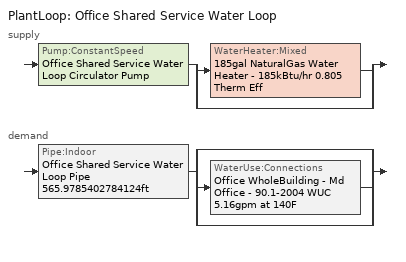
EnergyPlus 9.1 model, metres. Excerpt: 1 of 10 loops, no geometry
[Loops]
PlantLoop 'Office Shared Service Water Loop'
 supply: Pump:ConstantSpeed 'Office Shared Service Water Loop Circulator Pump' > split
  | WaterHeater:Mixed '185gal NaturalGas Water Heater - 185kBtu/hr 0.805 Therm Eff'
  | bypass
 demand: Pipe:Indoor 'Office Shared Service Water Loop Pipe 565.9785402784124ft' > split
  | bypass
  | WaterUse:Connections 'Office WholeBuilding - Md Office - 90.1-2004 WUC 5.16gpm at 140F'
  | bypass
[Material] Roughness=Smooth; Thermal Absorptance=0.9; Solar Absorptance=0.7; Visible Absorptance=0.7
Name | Thickness {m} | Conductivity {W/m-K} | Density {kg/m3} | Specific Heat {J/kg-K}
Copper pipe 0.75in type L | 0.001143 | 386 | 8906.27 | 385.1856
Fiberglass batt 0.5in | 0.0127 | 0.0663448 | 11.2129 | 837.36
[Construction]
Copper pipe 0.75in type L with 0.5in fiberglass batt: Fiberglass batt 0.5in, Copper pipe 0.75in type L
[SetpointManager:Scheduled]
Service hot water setpoint manager: Control Variable=Temperature; Schedule=Service Water Loop Temp - 140F; Setpoint Node or NodeList=Office Shared Service Water Loop Supply Outlet Node
[PlantLoop]
Office Shared Service Water Loop: Fluid Type=Water; Plant Equipment Operation Scheme=Office Shared Service Water Loop Operation Schemes; Maximum Loop Temperature {C}=60; Minimum Loop Temperature {C}=10; Maximum Loop Flow Rate {m3/s}=Autosize; Minimum Loop Flow Rate {m3/s}=0; Plant Loop Volume {m3}=Autocalculate; Load Distribution Scheme=Optimal; Plant Loop Demand Calculation Scheme=SingleSetpoint
[Sizing:Plant]
Office Shared Service Water Loop: Loop Type=Heating; Design Loop Exit Temperature {C}=60; Loop Design Temperature Difference {deltaC}=5; Sizing Option=NonCoincident; Zone Timesteps in Averaging Window=1; Coincident Sizing Factor Mode=None
[Pump:ConstantSpeed]
Office Shared Service Water Loop Circulator Pump: Design Flow Rate {m3/s}=Autosize; Design Pump Head {Pa}=29890.7; Design Power Consumption {W}=Autosize; Motor Efficiency=0.825; Fraction of Motor Inefficiencies to Fluid Stream=0; Pump Control Type=Intermittent; Design Power Sizing Method=PowerPerFlowPerPressure; Design Electric Power per Unit Flow Rate {W/(m3/s)}=348701.1; Design Shaft Power per Unit Flow Rate per Unit Head=1.28205
[PlantEquipmentOperationSchemes]
Office Shared Service Water Loop Operation Schemes: Control Scheme Object Type 1=PlantEquipmentOperation:HeatingLoad; Control Scheme Name 1=Office Shared Service Water Loop Heating Operation Scheme; Control Scheme Schedule Name 1=Always On Discrete
[PlantEquipmentList]
Office Shared Service Water Loop Heating Equipment List: WaterHeater:Mixed, 185gal NaturalGas Water Heater - 185kBtu/hr 0.805 Therm Eff
[PlantEquipmentOperation:HeatingLoad]
Office Shared Service Water Loop Heating Operation Scheme: Load Range Lower Limit 1 {W}=0; Load Range Upper Limit 1 {W}=1000000000; Range Equipment List Name 1=Office Shared Service Water Loop Heating Equipment List
[WaterHeater:Mixed]
185gal NaturalGas Water Heater - 185kBtu/hr 0.805 Therm Eff: Tank Volume {m3}=0.701744; Setpoint Temperature Schedule=Service Water Loop Temp - 140F; Deadband Temperature Difference {deltaC}=2; Maximum Temperature Limit {C}=60; Heater Control Type=Cycle; Heater Maximum Capacity {W}=54329.9; Heater Ignition Minimum Flow Rate {m3/s}=0; Heater Ignition Delay {s}=0; Heater Fuel Type=NaturalGas; Heater Thermal Efficiency=0.805393; Off Cycle Parasitic Fuel Consumption Rate {W}=0; Off Cycle Parasitic Fuel Type=NaturalGas; Off Cycle Parasitic Heat Fraction to Tank=0; On Cycle Parasitic Fuel Consumption Rate {W}=0; On Cycle Parasitic Fuel Type=NaturalGas; On Cycle Parasitic Heat Fraction to Tank=0; Ambient Temperature Indicator=Schedule; Ambient Temperature Schedule=Water Heater Ambient Temp Schedule - 71.6f; Off Cycle Loss Coefficient to Ambient Temperature {W/K}=9.41778; Off Cycle Loss Fraction to Zone=1; On Cycle Loss Coefficient to Ambient Temperature {W/K}=9.41778; On Cycle Loss Fraction to Zone=1; Use Side Effectiveness=1; Source Side Effectiveness=1; Use Side Design Flow Rate {m3/s}=Autosize; Source Side Design Flow Rate {m3/s}=Autosize; Indirect Water Heating Recovery Time {hr}=1.5; Source Side Flow Control Mode=IndirectHeatPrimarySetpoint
[Pipe:Indoor]
Office Shared Service Water Loop Pipe 565.9785402784124ft: Construction=Copper pipe 0.75in type L with 0.5in fiberglass batt; Environment Type=Schedule; Ambient Temperature Schedule=Office Shared Service Water Loop Piping Air Temp - 70F; Ambient Air Velocity Schedule=Office Shared Service Water Loop Piping Air Velocity - 0.67mph; Pipe Inside Diameter {m}=0.019939; Pipe Length {m}=172.51
[WaterUse:Connections]
Office WholeBuilding - Md Office - 90.1-2004 WUC 5.16gpm at 140F: Water Use Equipment Name 1=Office WholeBuilding - Md Office - 90.1-2004 Service Water Use 5.16gpm at 140F
[WaterUse:Equipment]
Office WholeBuilding - Md Office - 90.1-2004 Service Water Use 5.16gpm at 140F: Peak Flow Rate {m3/s}=0.000325696; Flow Rate Fraction Schedule=OfficeMedium BLDG_SWH_SCH; Target Temperature Schedule=Mixed Water At Faucet Temp - 140F; Sensible Fraction Schedule=Fraction Sensible - 0.2; Latent Fraction Schedule=Fraction Latent - 0.05
[Schedule:Day:Interval]
Fraction Latent - 0.05 Default: No, 24:00, 0.05
Fraction Sensible - 0.2 Default: No, 24:00, 0.2
Mixed Water At Faucet Temp - 140F Default; Service Water Loop Temp - 140F Default: No, 24:00, 60
Office Shared Service Water Loop Piping Air Temp - 70F Default: No, 24:00, 21.1111
Office Shared Service Water Loop Piping Air Velocity - 0.67mph Default: No, 24:00, 0.3
OfficeMedium BLDG_SWH_SCH Default: No, 06:00, 0, 11:00, 0.04, 13:00, 0.06, 14:00, 0.09, 15:00, 0.06, 18:00, 0.04, 24:00, 0
OfficeMedium BLDG_SWH_SCH SmrDsn|Wkdy Day; OfficeMedium BLDG_SWH_SCH Summer Design Day: No, 06:00, 0, 07:00, 0.07, 08:00, 0.19, 09:00, 0.35, 10:00, 0.38, 11:00, 0.39, 12:00, 0.47, 13:00, 0.57, 14:00, 0.54, 15:00, 0.34, 16:00, 0.33, 17:00, 0.44, 18:00, 0.26, 19:00, 0.21, 20:00, 0.15, 21:00, 0.17, 22:00, 0.08, 24:00, 0.05
OfficeMedium BLDG_SWH_SCH Winter Design Day; OfficeMedium BLDG_SWH_SCH WntrDsn|Sat Day: No, 06:00, 0, 07:00, 0.07, 08:00, 0.11, 09:00, 0.15, 10:00, 0.21, 11:00, 0.19, 12:00, 0.23, 13:00, 0.2, 14:00, 0.19, 15:00, 0.15, 16:00, 0.13, 17:00, 0.14, 19:00, 0.07, 24:00, 0
Water Heater Ambient Temp Schedule - 71.6f Default: No, 24:00, 22
[Schedule:Week:Daily]
Fraction Latent - 0.05 Week Rule - Jan1-Dec31: Fraction Latent - 0.05 Default, Fraction Latent - 0.05 Default, Fraction Latent - 0.05 Default, Fraction Latent - 0.05 Default, Fraction Latent - 0.05 Default, Fraction Latent - 0.05 Default, Fraction Latent - 0.05 Default, Fraction Latent - 0.05 Default, Fraction Latent - 0.05 Default, Fraction Latent - 0.05 Default, Fraction Latent - 0.05 Default, Fraction Latent - 0.05 Default
Fraction Sensible - 0.2 Week Rule - Jan1-Dec31: Fraction Sensible - 0.2 Default, Fraction Sensible - 0.2 Default, Fraction Sensible - 0.2 Default, Fraction Sensible - 0.2 Default, Fraction Sensible - 0.2 Default, Fraction Sensible - 0.2 Default, Fraction Sensible - 0.2 Default, Fraction Sensible - 0.2 Default, Fraction Sensible - 0.2 Default, Fraction Sensible - 0.2 Default, Fraction Sensible - 0.2 Default, Fraction Sensible - 0.2 Default
Mixed Water At Faucet Temp - 140F Week Rule - Jan1-Dec31: Mixed Water At Faucet Temp - 140F Default, Mixed Water At Faucet Temp - 140F Default, Mixed Water At Faucet Temp - 140F Default, Mixed Water At Faucet Temp - 140F Default, Mixed Water At Faucet Temp - 140F Default, Mixed Water At Faucet Temp - 140F Default, Mixed Water At Faucet Temp - 140F Default, Mixed Water At Faucet Temp - 140F Default, Mixed Water At Faucet Temp - 140F Default, Mixed Water At Faucet Temp - 140F Default, Mixed Water At Faucet Temp - 140F Default, Mixed Water At Faucet Temp - 140F Default
Office Shared Service Water Loop Piping Air Temp - 70F Week Rule - Jan1-Dec31: Office Shared Service Water Loop Piping Air Temp - 70F Default, Office Shared Service Water Loop Piping Air Temp - 70F Default, Office Shared Service Water Loop Piping Air Temp - 70F Default, Office Shared Service Water Loop Piping Air Temp - 70F Default, Office Shared Service Water Loop Piping Air Temp - 70F Default, Office Shared Service Water Loop Piping Air Temp - 70F Default, Office Shared Service Water Loop Piping Air Temp - 70F Default, Office Shared Service Water Loop Piping Air Temp - 70F Default, Office Shared Service Water Loop Piping Air Temp - 70F Default, Office Shared Service Water Loop Piping Air Temp - 70F Default, Office Shared Service Water Loop Piping Air Temp - 70F Default, Office Shared Service Water Loop Piping Air Temp - 70F Default
Office Shared Service Water Loop Piping Air Velocity - 0.67mph Week Rule - Jan1-Dec31: Office Shared Service Water Loop Piping Air Velocity - 0.67mph Default, Office Shared Service Water Loop Piping Air Velocity - 0.67mph Default, Office Shared Service Water Loop Piping Air Velocity - 0.67mph Default, Office Shared Service Water Loop Piping Air Velocity - 0.67mph Default, Office Shared Service Water Loop Piping Air Velocity - 0.67mph Default, Office Shared Service Water Loop Piping Air Velocity - 0.67mph Default, Office Shared Service Water Loop Piping Air Velocity - 0.67mph Default, Office Shared Service Water Loop Piping Air Velocity - 0.67mph Default, Office Shared Service Water Loop Piping Air Velocity - 0.67mph Default, Office Shared Service Water Loop Piping Air Velocity - 0.67mph Default, Office Shared Service Water Loop Piping Air Velocity - 0.67mph Default, Office Shared Service Water Loop Piping Air Velocity - 0.67mph Default
OfficeMedium BLDG_SWH_SCH Week Rule - Jan1-Jan5: OfficeMedium BLDG_SWH_SCH Default, OfficeMedium BLDG_SWH_SCH Default, OfficeMedium BLDG_SWH_SCH SmrDsn|Wkdy Day, OfficeMedium BLDG_SWH_SCH SmrDsn|Wkdy Day, OfficeMedium BLDG_SWH_SCH SmrDsn|Wkdy Day, OfficeMedium BLDG_SWH_SCH SmrDsn|Wkdy Day, OfficeMedium BLDG_SWH_SCH WntrDsn|Sat Day, OfficeMedium BLDG_SWH_SCH Default, OfficeMedium BLDG_SWH_SCH Summer Design Day, OfficeMedium BLDG_SWH_SCH Winter Design Day, OfficeMedium BLDG_SWH_SCH Default, OfficeMedium BLDG_SWH_SCH Default
OfficeMedium BLDG_SWH_SCH Week Rule - Jan6-Dec31: OfficeMedium BLDG_SWH_SCH Default, OfficeMedium BLDG_SWH_SCH SmrDsn|Wkdy Day, OfficeMedium BLDG_SWH_SCH SmrDsn|Wkdy Day, OfficeMedium BLDG_SWH_SCH SmrDsn|Wkdy Day, OfficeMedium BLDG_SWH_SCH SmrDsn|Wkdy Day, OfficeMedium BLDG_SWH_SCH SmrDsn|Wkdy Day, OfficeMedium BLDG_SWH_SCH WntrDsn|Sat Day, OfficeMedium BLDG_SWH_SCH Default, OfficeMedium BLDG_SWH_SCH Summer Design Day, OfficeMedium BLDG_SWH_SCH Winter Design Day, OfficeMedium BLDG_SWH_SCH Default, OfficeMedium BLDG_SWH_SCH Default
Service Water Loop Temp - 140F Week Rule - Jan1-Dec31: Service Water Loop Temp - 140F Default, Service Water Loop Temp - 140F Default, Service Water Loop Temp - 140F Default, Service Water Loop Temp - 140F Default, Service Water Loop Temp - 140F Default, Service Water Loop Temp - 140F Default, Service Water Loop Temp - 140F Default, Service Water Loop Temp - 140F Default, Service Water Loop Temp - 140F Default, Service Water Loop Temp - 140F Default, Service Water Loop Temp - 140F Default, Service Water Loop Temp - 140F Default
Water Heater Ambient Temp Schedule - 71.6f Week Rule - Jan1-Dec31: Water Heater Ambient Temp Schedule - 71.6f Default, Water Heater Ambient Temp Schedule - 71.6f Default, Water Heater Ambient Temp Schedule - 71.6f Default, Water Heater Ambient Temp Schedule - 71.6f Default, Water Heater Ambient Temp Schedule - 71.6f Default, Water Heater Ambient Temp Schedule - 71.6f Default, Water Heater Ambient Temp Schedule - 71.6f Default, Water Heater Ambient Temp Schedule - 71.6f Default, Water Heater Ambient Temp Schedule - 71.6f Default, Water Heater Ambient Temp Schedule - 71.6f Default, Water Heater Ambient Temp Schedule - 71.6f Default, Water Heater Ambient Temp Schedule - 71.6f Default
[Schedule:Year]
Fraction Latent - 0.05: Fraction Latent - 0.05 Week Rule - Jan1-Dec31, 1, 1, 12, 31
Fraction Sensible - 0.2: Fraction Sensible - 0.2 Week Rule - Jan1-Dec31, 1, 1, 12, 31
Mixed Water At Faucet Temp - 140F: Mixed Water At Faucet Temp - 140F Week Rule - Jan1-Dec31, 1, 1, 12, 31
Office Shared Service Water Loop Piping Air Temp - 70F: Office Shared Service Water Loop Piping Air Temp - 70F Week Rule - Jan1-Dec31, 1, 1, 12, 31
Office Shared Service Water Loop Piping Air Velocity - 0.67mph: Office Shared Service Water Loop Piping Air Velocity - 0.67mph Week Rule - Jan1-Dec31, 1, 1, 12, 31
OfficeMedium BLDG_SWH_SCH: OfficeMedium BLDG_SWH_SCH Week Rule - Jan1-Jan5, 1, 1, 1, 5, OfficeMedium BLDG_SWH_SCH Week Rule - Jan6-Dec31, 1, 6, 12, 31
Service Water Loop Temp - 140F: Service Water Loop Temp - 140F Week Rule - Jan1-Dec31, 1, 1, 12, 31
Water Heater Ambient Temp Schedule - 71.6f: Water Heater Ambient Temp Schedule - 71.6f Week Rule - Jan1-Dec31, 1, 1, 12, 31
[Schedule:Constant]
Always On Discrete: Hourly Value=1
